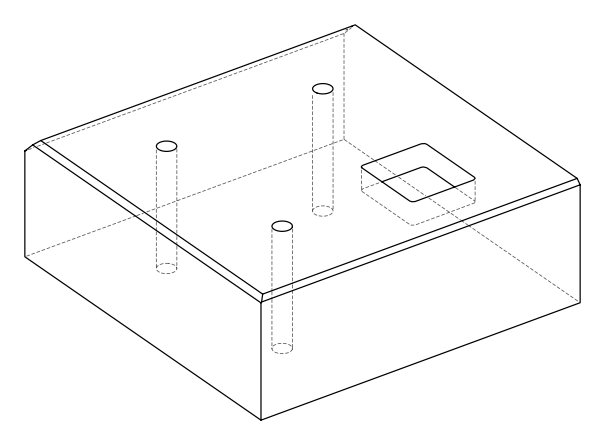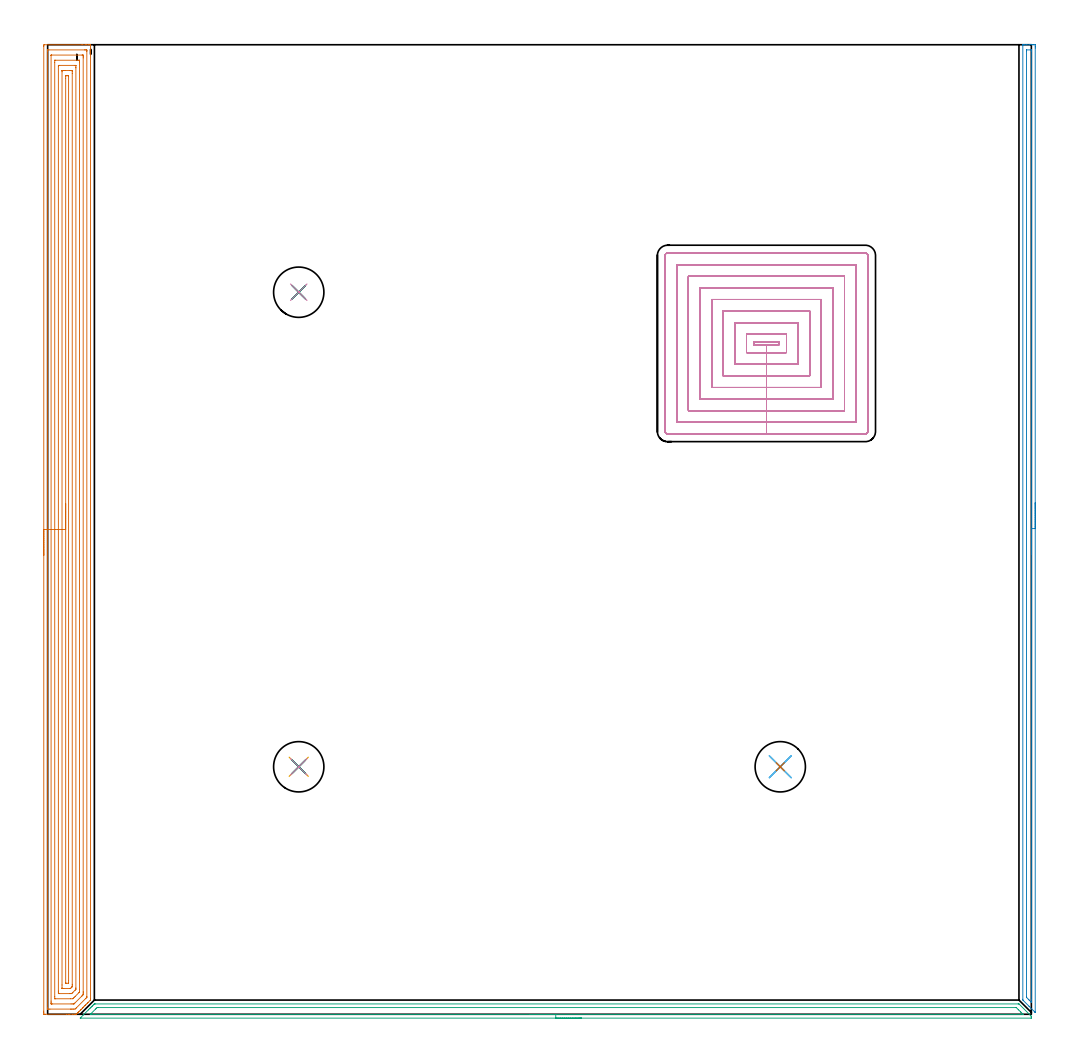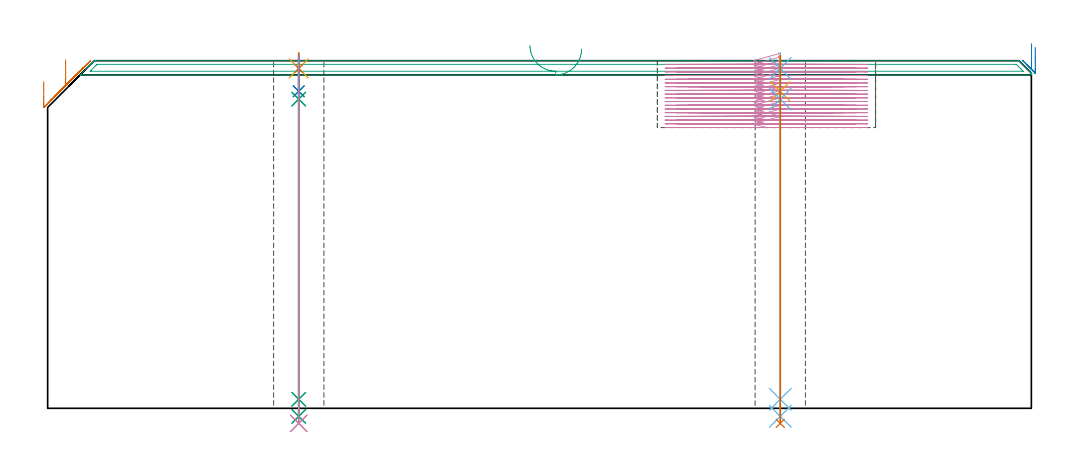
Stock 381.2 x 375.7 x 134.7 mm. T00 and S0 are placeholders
(PLAN: 16 operations, 11 tool changes, 90 min)
(1 AREA_MILL | FG_CHAMFER_SURFACE | UGT0205_001 | 21.25 min | 61537 mm3)
(2 AREA_MILL_1 | FG_CHAMFER_SURFACE_1 | UGT0205_001 | 6.14 min | 4326 mm3)
(3 AREA_MILL_2 | FG_CHAMFER_SURFACE_2 | UGT0205_001 | 6.03 min | 5480 mm3)
(4 MILL_RECTANGULAR_POCKET | POCKET_RECTANGULAR_STRAIGHT | NXT0201_008 | Follow Part, ap 1.5, ae 75% | 52.59 min | 166260 mm3)
(5 SPOT_DRILL | STEP1HOLE | NXT0321_9005460120000 | 0.05 min | 167 mm3)
(6 SPOT_DRILL_1 | STEP1HOLE_1 | NXT0321_9005460120000 | 0.05 min | 186 mm3)
(7 SPOT_DRILL_2 | STEP1HOLE_2 | NXT0321_9005460120000 | 0.05 min | 168 mm3)
(8 DRILL_BLIND_HOLE_INTO_CENTER | STEP1HOLE | UGT0301_198 | 0.06 min | 434 mm3)
(9 GUN_DRILL_THROUGH_HOLE | STEP1HOLE | UGT0307_003 | 0.64 min | 4717 mm3)
(10 SPADE_DRILL_TO_ENLARGE_THROUGH_HOLE | STEP1HOLE | UGT0306_010 | 0.57 min | 34843 mm3)
(11 DRILL_BLIND_HOLE_INTO_CENTER_1 | STEP1HOLE_1 | UGT0301_198 | 0.06 min | 408 mm3)
(12 GUN_DRILL_THROUGH_HOLE_1 | STEP1HOLE_1 | UGT0307_003 | 0.64 min | 4754 mm3)
(13 SPADE_DRILL_TO_ENLARGE_THROUGH_HOLE_1 | STEP1HOLE_1 | UGT0306_010 | 0.57 min | 34841 mm3)
(14 DRILL_BLIND_HOLE_INTO_CENTER_2 | STEP1HOLE_2 | UGT0301_198 | 0.06 min | 405 mm3)
(15 GUN_DRILL_THROUGH_HOLE_2 | STEP1HOLE_2 | UGT0307_003 | 0.64 min | 4731 mm3)
(16 SPADE_DRILL_TO_ENLARGE_THROUGH_HOLE_2 | STEP1HOLE_2 | UGT0306_010 | 0.57 min | 34856 mm3)
(TOOL UGT0205_001 | Chamfer Mill 20 x 3 x 45 deg. | D20 FL50 Z2)
(TOOL NXT0201_008 | ENDMILL 6mm [2P460-0600-NA 1630] | D6 FL26 Z6)
(TOOL NXT0321_9005460120000 | NC Spot Drill, 142deg, 12mm, Carbide, Uncoated | D12 PA142 FL30 Z2)
(TOOL UGT0301_198 | Twist Drill 7.9 mm | D7.9 PA118 FL73 Z2)
(TOOL UGT0307_003 | Gun Drill 7 mm | D7 PA130 FL24 Z1)
(TOOL UGT0306_010 | Spade Drill 19.5mm | D19.5 PA132 FL10 Z2)
(OP 1 AREA_MILL)
G17 G21 G94 G90
T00 M6
G54
G17 G0 G90 X-1.5 Y177.85 S1061 M3
G43 Z144.7 H0
Z126.6
G94 G1 Y177.888 Z125.728 F250.
Y178.002 Z124.864
Y178.191 Z124.012
Y178.453 Z123.18
Y178.787 Z122.374
Y179.19 Z121.6
Y179.659 Z120.864
Y180.19 Z120.172
Y180.779 Z119.529
Y181.422 Z118.94
Y182.114 Z118.408
Y182.85 Z117.94
Y183.624 Z117.537
Y184.43 Z117.203
Y185.262 Z116.941
Y186.114 Z116.752
Y186.978 Z116.638
Y187.85 Z116.6
Y375.077
X-1.497 Y375.387 Z116.602
X-1.492 Y375.69 Z116.606
X-1.185 Y375.7 Z116.913
X13.342 Z131.436
X14.773 Z132.869
X15.124 Z133.219
X15.825 Z133.925
X16.139 Z134.239
X16.547 Y375.693 Z134.639
X16.597 Y375.69 Z134.688
X16.6 Y375.524 Z134.7
Y5.985
X16.598 Y5.505 Z134.687
X16.472 Y5.372 Z134.571
X15.664 Y4.563 Z133.763
X15.421 Y4.319 Z133.517
X15.299 Y4.197 Z133.396
X14.778 Y3.678 Z132.877
X14.53 Y3.428 Z132.626
X14.405 Y3.304 Z132.502
X13.892 Y2.792 Z131.992
X13.639 Y2.537 Z131.735
X13.512 Y2.41 Z131.609
X13.007 Y1.906 Z131.106
X12.748 Y1.646 Z130.844
X12.618 Y1.516 Z130.715
X12.121 Y1.021 Z130.221
X11.857 Y0.755 Z129.953
X11.724 Y0.623 Z129.821
X11.276 Y0.176 Z129.375
X11.114 Y0.019 Z129.213
X11.101 Y0.01 Z129.2
X10.763 Y0. Z128.863
X10.479 Z128.579
X9.778 Z127.872
X8.536 Z126.633
X7.995 Z126.09
X7.375 Z125.47
X-0.915 Y0.001 Z117.183
X-1.146 Y0.003 Z116.952
X-1.492 Y0.008 Z116.606
X-1.494 Y0.042 Z116.604
X-1.499 Y0.623 Z116.601
X-1.5 Y1.21 Z116.6
Y187.85
X-0.086 Z118.014
X-0.085 Y373.352 Z118.015
X-0.084 Y373.414 Z118.016
X-0.079 Y373.539 Z118.021
X-0.068 Y373.69 Z118.032
X-0.024 Y373.692 Z118.076
X0.46 Y373.699 Z118.56
X14.233 Y373.7 Z132.333
X14.716 Y373.699 Z132.816
X15.124 Y373.692 Z133.224
X15.175 Y373.69 Z133.275
X15.182 Y373.476 Z133.282
X15.185 Y373.352 Z133.285
Y373.29
X15.186 Y373.228 Z133.286
X15.185 Y6.816 Z133.285
Y6.754
X15.182 Y6.63 Z133.282
X15.179 Y6.551 Z133.279
X15.163 Y6.525 Z133.263
X15.124 Y6.48 Z133.224
X14.879 Y6.23 Z132.979
X11.06 Y2.41 Z129.16
X10.862 Y2.216 Z128.962
X10.669 Y2.028 Z128.769
X10.179 Y2.007 Z128.279
X9.778 Y2.003 Z127.878
X9.295 Y2. Z127.395
X8.886 Z126.986
X0.867 Z118.967
X0.384 Y2.001 Z118.484
X-0.024 Y2.008 Z118.076
X-0.075 Y2.01 Z118.025
X-0.082 Y2.223 Z118.018
X-0.085 Y2.348 Z118.015
X-0.086 Y2.41 Z118.014
Y2.472
Y187.85
X1.328 Z119.428
Y371.502
X1.329 Y371.61 Z119.429
X1.332 Y371.663 Z119.432
X1.334 Y371.683 Z119.434
X1.365 Y371.69 Z119.465
X1.563 Y371.699 Z119.663
X13.342 Y371.7 Z131.442
X13.538 Y371.698 Z131.638
X13.669 Y371.695 Z131.769
X13.765 Y371.689 Z131.865
X13.767 Y371.646 Z131.867
X13.77 Y371.502 Z131.87
X13.771 Y371.071 Z131.871
Y370.609
Y8.666
X13.77 Y8.236 Z131.87
X13.764 Y7.772 Z131.864
X13.755 Y7.566 Z131.855
X13.654 Y7.459 Z131.754
X13.342 Y7.141 Z131.442
X13.211 Y7.01 Z131.311
X10.534 Y4.333 Z128.634
X10.398 Y4.197 Z128.498
X10.272 Y4.077 Z128.372
X10.226 Y4.037 Z128.326
X10.17 Y4.01 Z128.27
X9.973 Y4.002 Z128.073
X9.778 Y4. Z127.878
X9.083 Z127.183
X1.758 Z119.858
X1.561 Y4.001 Z119.661
X1.43 Y4.005 Z119.53
X1.335 Y4.011 Z119.435
X1.332 Y4.054 Z119.432
X1.33 Y4.197 Z119.43
X1.329 Y4.629 Z119.429
X1.328 Y5.091 Z119.428
Y187.85
X2.743 Z120.843
Y368.821
X2.746 Y369.618 Z120.846
X2.749 Y369.673 Z120.849
X2.752 Y369.69 Z120.852
X2.775 Y369.692 Z120.875
X2.883 Y369.697 Z120.983
X3.102 Y369.699 Z121.202
X12.004 Z130.104
X12.218 Y369.697 Z130.318
X12.325 Y369.692 Z130.425
X12.347 Y369.69 Z130.447
X12.35 Y369.677 Z130.45
X12.352 Y369.636 Z130.452
X12.357 Y368.915 Z130.457
Y368.821
Y9.56
X12.355 Y8.762 Z130.455
X12.353 Y8.666 Z130.453
X12.35 Y8.621 Z130.45
X12.317 Y8.578 Z130.417
X12.243 Y8.498 Z130.343
X12.13 Y8.381 Z130.23
X10.649 Y6.898 Z128.749
X10.202 Y6.453 Z128.302
X9.778 Y6.035 Z127.878
X9.751 Y6.012 Z127.851
X8.871 Y6. Z126.971
X3.096 Y6.001 Z121.196
X2.882 Y6.003 Z120.982
X2.775 Y6.008 Z120.875
X2.753 Y6.01 Z120.853
X2.749 Y6.023 Z120.849
X2.747 Y6.064 Z120.847
X2.743 Y6.785 Z120.843
Y6.879
Y187.85
X4.157 Z122.257
X4.158 Y367.309 Z122.258
X4.161 Y367.585 Z122.261
X4.164 Y367.662 Z122.264
X4.168 Y367.691 Z122.268
X4.183 Y367.693 Z122.283
X4.265 Y367.697 Z122.365
X4.431 Y367.699 Z122.531
X4.659 Y367.7 Z122.759
X10.669 Y367.699 Z128.769
X10.899 Y367.696 Z128.999
X10.934 Y367.69 Z129.034
X10.936 Y367.682 Z129.036
X10.94 Y367.656 Z129.04
X10.943 Y367.034 Z129.043
Y366.759
X10.942 Y10.179 Z129.042
X10.94 Y9.869 Z129.04
X10.936 Y9.715 Z129.036
X10.933 Y9.643 Z129.033
X10.858 Y9.56 Z128.958
X10.764 Y9.463 Z128.864
X10.669 Y9.367 Z128.769
X9.778 Y8.476 Z127.878
X9.423 Y8.127 Z127.523
X9.346 Y8.055 Z127.446
X9.298 Y8.013 Z127.398
X9.217 Y8.01 Z127.317
X8.886 Y8.003 Z126.986
X8.659 Y8.001 Z126.759
X4.431 Z122.531
X4.201 Y8.004 Z122.301
X4.166 Y8.01 Z122.266
X4.163 Y8.018 Z122.263
X4.16 Y8.044 Z122.26
X4.157 Y8.666 Z122.257
Y8.941
Y187.85
X5.571 Z123.671
X5.572 Y365.247 Z123.672
X5.574 Y365.569 Z123.674
X5.576 Y365.649 Z123.676
X5.577 Y365.681 Z123.677
X5.612 Y365.69 Z123.712
X5.765 Y365.697 Z123.865
X6.213 Y365.699 Z124.313
X6.653 Y365.7 Z124.753
X8.435 Z126.535
X8.886 Y365.699 Z126.986
X9.329 Y365.697 Z127.429
X9.492 Y365.69 Z127.592
X9.522 Y365.682 Z127.622
X9.524 Y365.625 Z127.624
X9.527 Y365.498 Z127.627
X9.528 Y365.247 Z127.628
X9.529 Y364.602 Z127.629
X9.528 Y11.597 Z127.628
Y11.347
X9.522 Y10.709 Z127.622
X9.52 Y10.679 Z127.62
X9.505 Y10.661 Z127.605
X9.462 Y10.613 Z127.562
X9.305 Y10.453 Z127.405
X9.093 Y10.246 Z127.193
X8.886 Y10.045 Z126.986
X8.83 Y10.01 Z126.93
X8.776 Y10.006 Z126.876
X8.667 Y10.003 Z126.767
X8.447 Y10. Z126.547
X6.213 Y10.001 Z124.313
X5.771 Y10.003 Z123.871
X5.608 Y10.01 Z123.708
X5.578 Y10.018 Z123.678
X5.576 Y10.075 Z123.676
X5.573 Y10.202 Z123.673
X5.571 Y11.347 Z123.671
Y187.85
X6.985 Z125.085
Y362.685
X6.986 Y363.459 Z125.086
X6.988 Y363.576 Z125.088
X6.992 Y363.689 Z125.092
X7.104 Y363.691 Z125.204
X7.756 Y363.699 Z125.856
X7.995 Y363.697 Z126.095
X8.075 Y363.694 Z126.175
X8.099 Y363.691 Z126.199
X8.108 Y363.656 Z126.208
X8.111 Y363.579 Z126.211
X8.114 Y363.459 Z126.214
X8.115 Y13.015 Z126.215
X8.113 Y12.241 Z126.213
X8.112 Y12.124 Z126.212
X8.108 Y12.012 Z126.208
X7.995 Y12.009 Z126.095
X7.344 Y12.001 Z125.444
X7.104 Y12.003 Z125.204
X7.025 Y12.006 Z125.125
X7.001 Y12.009 Z125.101
X6.992 Y12.044 Z125.092
X6.989 Y12.121 Z125.089
X6.986 Y12.241 Z125.086
X6.985 Y187.85 Z125.085
Y188.722 Z125.123
Y189.587 Z125.237
Y190.438 Z125.426
Y191.27 Z125.688
Y192.076 Z126.022
Y192.85 Z126.425
Y193.586 Z126.894
Y194.278 Z127.425
Y194.921 Z128.014
Y195.51 Z128.657
Y196.042 Z129.35
Y196.51 Z130.085
Y196.913 Z130.859
Y197.247 Z131.665
Y197.509 Z132.497
Y197.698 Z133.349
Y197.812 Z134.214
Y197.85 Z135.085
G0 Z144.7
M5
M2
(OP 2 AREA_MILL_1)
G17 G21 G94 G90
T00 M6
G54
G17 G0 G90 X382.7 Y198.2 S1061 M3
G43 Z144.7 H0
Z139.9
G94 G1 Y198.162 Z139.028 F250.
Y198.048 Z138.164
Y197.859 Z137.312
Y197.597 Z136.48
Y197.263 Z135.674
Y196.86 Z134.9
Y196.391 Z134.164
Y195.86 Z133.472
Y195.271 Z132.829
Y194.628 Z132.24
Y193.936 Z131.709
Y193.2 Z131.24
Y192.426 Z130.837
Y191.62 Z130.503
Y190.788 Z130.241
Y189.936 Z130.052
Y189.072 Z129.938
Y188.2 Z129.9
Y0.807
X382.695 Y0.733 Z129.904
X382.692 Y0.719 Z129.905
X382.666 Y0.733 Z129.932
X380.3 Y3.1 Z132.299
X378.036 Y5.365 Z134.564
X377.905 Y5.505 Z134.69
X377.9 Y5.799 Z134.7
Y375.518
X377.903 Y375.692 Z134.688
X377.908 Y375.694 Z134.683
X377.967 Y375.697 Z134.625
X378.399 Y375.7 Z134.2
X378.681 Z133.919
X379.407 Z133.188
X380.663 Z131.934
X381.193 Z131.402
X381.821 Z130.775
X382.086 Y375.698 Z130.51
X382.691 Y375.693 Z129.905
X382.693 Y375.679 Z129.903
X382.699 Y375.071 Z129.901
X382.7 Y374.456 Z129.9
Y188.2
X381.286 Z131.314
Y5.707
X381.285 Y4.905 Z131.315
X381.284 Y4.815 Z131.316
X381.279 Y4.721 Z131.321
X381.27 Y4.591 Z131.33
X381.193 Y4.664 Z131.407
X380.946 Y4.905 Z131.654
X380.3 Y5.55 Z132.3
X380.05 Y5.799 Z132.55
X379.407 Y6.448 Z133.193
X379.348 Y6.512 Z133.252
X379.321 Y6.544 Z133.279
X379.319 Y6.601 Z133.281
X379.316 Y6.694 Z133.284
X379.315 Y6.786 Z133.285
X379.314 Y373.375 Z133.286
X379.316 Y373.469 Z133.284
X379.321 Y373.653 Z133.279
X379.323 Y373.692 Z133.277
X379.33 Y373.694 Z133.27
X379.355 Y373.697 Z133.245
X379.407 Y373.699 Z133.193
X380.778 Z131.822
X381.193 Y373.692 Z131.407
X381.251 Y373.69 Z131.349
X381.279 Y373.678 Z131.321
X381.286 Y373.283 Z131.314
Y188.2
Y187.328 Z131.352
Y186.463 Z131.466
Y185.612 Z131.655
Y184.78 Z131.917
Y183.974 Z132.251
Y183.2 Z132.654
Y182.464 Z133.123
Y181.772 Z133.654
Y181.129 Z134.243
Y180.54 Z134.886
Y180.008 Z135.579
Y179.54 Z136.314
Y179.137 Z137.088
Y178.803 Z137.894
Y178.541 Z138.726
Y178.352 Z139.578
Y178.238 Z140.443
Y178.2 Z141.314
G0 Z144.7
M5
M2
(OP 3 AREA_MILL_2)
G17 G21 G94 G90
T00 M6
G54
G17 G0 G90 X206.9 Y-1.5 S1061 M3
G43 Z144.7 H0
Z139.2
G94 G1 X206.862 Z138.328 F250.
X206.748 Z137.464
X206.559 Z136.612
X206.297 Z135.78
X205.963 Z134.974
X205.56 Z134.2
X205.092 Z133.464
X204.56 Z132.772
X203.971 Z132.129
X203.328 Z131.54
X202.636 Z131.008
X201.9 Z130.54
X201.126 Z130.137
X200.32 Z129.803
X199.488 Z129.541
X198.637 Z129.352
X197.772 Z129.238
X196.9 Z129.2
X12.866
X12.777 Y-1.499 Z129.201
X12.734 Y-1.498 Z129.202
X12.614 Y-1.491 Z129.206
X12.69 Y-1.412 Z129.286
X12.777 Y-1.322 Z129.376
X13.825 Y-0.275 Z130.424
X15.793 Y1.694 Z132.392
X15.906 Y1.808 Z132.504
X16.253 Y2.153 Z132.853
X16.448 Y2.348 Z133.048
X16.68 Y2.581 Z133.279
X16.8 Y2.701 Z133.398
X17.167 Y3.067 Z133.767
X17.322 Y3.222 Z133.922
X17.567 Y3.468 Z134.166
X18.011 Y3.912 Z134.61
X18.026 Y3.926 Z134.624
X18.105 Y4.002 Z134.68
X18.587 Y4. Z134.7
X376.107
X376.395 Y3.999 Z134.685
X376.473 Y3.927 Z134.626
X381.073 Y-0.672 Z130.026
X381.172 Y-0.774 Z129.924
X381.198 Y-0.809 Z129.888
X381.2 Y-1.01 Z129.688
Y-1.053 Z129.646
Y-1.491 Z129.205
X381.082 Y-1.5 Z129.2
X196.9
Y-0.086 Z130.614
X16.804
X16.481 Y-0.081 Z130.619
X16.636 Y0.081 Z130.781
X16.8 Y0.249 Z130.949
X18.587 Y2.037 Z132.737
X18.863 Y2.307 Z133.007
X19.142 Y2.581 Z133.281
X19.481 Y2.586 Z133.286
X375.208
X375.358 Y2.581 Z133.281
X376.107 Y1.843 Z132.543
X376.257 Y1.694 Z132.394
X377. Y0.95 Z131.65
X377.144 Y0.806 Z131.506
X377.894 Y0.051 Z130.751
X378.019 Y-0.081 Z130.619
X377.899 Y-0.086 Z130.614
X377.894
X196.9
X196.028 Z130.652
X195.164 Z130.766
X194.312 Z130.955
X193.48 Z131.217
X192.674 Z131.551
X191.9 Z131.954
X191.164 Z132.423
X190.472 Z132.954
X189.829 Z133.543
X189.24 Z134.186
X188.709 Z134.879
X188.24 Z135.614
X187.837 Z136.388
X187.503 Z137.194
X187.241 Z138.026
X187.052 Z138.878
X186.938 Z139.743
X186.9 Z140.614
G0 Z144.7
M5
M2
(OP 4 MILL_RECTANGULAR_POCKET)
G17 G21 G94 G90
T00 M6
G54
G17 G0 G90 X283.184 Y259.4 S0 M3
G43 Z144.7 H1
Z137.7
G94 G1 X283.3 Z137.669 F250.
Y260.5 Z137.374
X273.8 Z134.829
Y259.4 Z134.534
X278.55 Z133.261
X283.3 F500.
Y260.5
X273.8
Y259.4
X278.55
Y256.4
X286.3
Y263.5
X270.8
Y256.4
X278.55
Y251.9
X290.8
Y268.
X266.3
Y251.9
X278.55
Y247.4
X295.3
Y272.5
X261.8
Y247.4
X278.55
Y242.9
X299.8
Y277.
X257.3
Y242.9
X278.55
Y238.4
X304.3
Y281.5
X252.8
Y238.4
X278.55
Y233.9
X308.8
Y286.
X248.3
Y233.9
X278.55
Y229.4
X313.3
Y290.5
X243.8
Y229.4
X278.55
Y224.9
X316.9
G3 X317.8 Y225.8 R0.9
G1 Y294.1
G3 X316.9 Y295. R0.9
G1 X240.2
G3 X239.3 Y294.1 R0.9
G1 Y225.8
G3 X240.2 Y224.9 R0.9
G1 X278.55
X279.55
G0 X283.184 Y259.4 Z136.261
G1 X283.3 Z136.23 F250.
Y260.5 Z135.935
X273.8 Z133.39
Y259.4 Z133.095
X278.55 Z131.822
X283.3 F500.
Y260.5
X273.8
Y259.4
X278.55
Y256.4
X286.3
Y263.5
X270.8
Y256.4
X278.55
Y251.9
X290.8
Y268.
X266.3
Y251.9
X278.55
Y247.4
X295.3
Y272.5
X261.8
Y247.4
X278.55
Y242.9
X299.8
Y277.
X257.3
Y242.9
X278.55
Y238.4
X304.3
Y281.5
X252.8
Y238.4
X278.55
Y233.9
X308.8
Y286.
X248.3
Y233.9
X278.55
Y229.4
X313.3
Y290.5
X243.8
Y229.4
X278.55
Y224.9
X316.9
G3 X317.8 Y225.8 R0.9
G1 Y294.1
G3 X316.9 Y295. R0.9
G1 X240.2
G3 X239.3 Y294.1 R0.9
G1 Y225.8
G3 X240.2 Y224.9 R0.9
G1 X278.55
X279.55
G0 X283.184 Y259.4 Z134.822
G1 X283.3 Z134.791 F250.
Y260.5 Z134.496
X273.8 Z131.951
Y259.4 Z131.656
X278.55 Z130.383
X283.3 F500.
Y260.5
X273.8
Y259.4
X278.55
Y256.4
X286.3
Y263.5
X270.8
Y256.4
X278.55
Y251.9
X290.8
Y268.
X266.3
Y251.9
X278.55
Y247.4
X295.3
Y272.5
X261.8
Y247.4
X278.55
Y242.9
X299.8
Y277.
X257.3
Y242.9
X278.55
Y238.4
X304.3
Y281.5
X252.8
Y238.4
X278.55
Y233.9
X308.8
Y286.
X248.3
Y233.9
X278.55
Y229.4
X313.3
Y290.5
X243.8
Y229.4
X278.55
Y224.9
X316.9
G3 X317.8 Y225.8 R0.9
G1 Y294.1
G3 X316.9 Y295. R0.9
G1 X240.2
G3 X239.3 Y294.1 R0.9
G1 Y225.8
G3 X240.2 Y224.9 R0.9
G1 X278.55
X279.55
G0 X283.184 Y259.4 Z133.383
G1 X283.3 Z133.352 F250.
Y260.5 Z133.057
X273.8 Z130.512
Y259.4 Z130.217
X278.55 Z128.944
X283.3 F500.
Y260.5
X273.8
Y259.4
X278.55
Y256.4
X286.3
Y263.5
X270.8
Y256.4
X278.55
Y251.9
X290.8
Y268.
X266.3
Y251.9
X278.55
Y247.4
X295.3
Y272.5
X261.8
Y247.4
X278.55
Y242.9
X299.8
Y277.
X257.3
Y242.9
X278.55
Y238.4
X304.3
Y281.5
X252.8
Y238.4
X278.55
Y233.9
X308.8
Y286.
X248.3
Y233.9
X278.55
Y229.4
X313.3
Y290.5
X243.8
Y229.4
X278.55
Y224.9
X316.9
G3 X317.8 Y225.8 R0.9
G1 Y294.1
G3 X316.9 Y295. R0.9
G1 X240.2
G3 X239.3 Y294.1 R0.9
G1 Y225.8
G3 X240.2 Y224.9 R0.9
G1 X278.55
X279.55
G0 X283.184 Y259.4 Z131.944
G1 X283.3 Z131.913 F250.
Y260.5 Z131.619
X273.8 Z129.073
Y259.4 Z128.778
X278.55 Z127.505
X283.3 F500.
Y260.5
X273.8
Y259.4
X278.55
Y256.4
X286.3
Y263.5
X270.8
Y256.4
X278.55
Y251.9
X290.8
Y268.
X266.3
Y251.9
X278.55
Y247.4
X295.3
Y272.5
X261.8
Y247.4
X278.55
Y242.9
X299.8
Y277.
X257.3
Y242.9
X278.55
Y238.4
X304.3
Y281.5
X252.8
Y238.4
X278.55
Y233.9
X308.8
Y286.
X248.3
Y233.9
X278.55
Y229.4
X313.3
Y290.5
X243.8
Y229.4
X278.55
Y224.9
X316.9
G3 X317.8 Y225.8 R0.9
G1 Y294.1
G3 X316.9 Y295. R0.9
G1 X240.2
G3 X239.3 Y294.1 R0.9
G1 Y225.8
G3 X240.2 Y224.9 R0.9
G1 X278.55
X279.55
G0 X283.184 Y259.4 Z130.505
G1 X283.3 Z130.474 F250.
Y260.5 Z130.18
X273.8 Z127.634
Y259.4 Z127.339
X278.55 Z126.067
X283.3 F500.
Y260.5
X273.8
Y259.4
X278.55
Y256.4
X286.3
Y263.5
X270.8
Y256.4
X278.55
Y251.9
X290.8
Y268.
X266.3
Y251.9
X278.55
Y247.4
X295.3
Y272.5
X261.8
Y247.4
X278.55
Y242.9
X299.8
Y277.
X257.3
Y242.9
X278.55
Y238.4
X304.3
Y281.5
X252.8
Y238.4
X278.55
Y233.9
X308.8
Y286.
X248.3
Y233.9
X278.55
Y229.4
X313.3
Y290.5
X243.8
Y229.4
X278.55
Y224.9
X316.9
G3 X317.8 Y225.8 R0.9
G1 Y294.1
G3 X316.9 Y295. R0.9
G1 X240.2
G3 X239.3 Y294.1 R0.9
G1 Y225.8
G3 X240.2 Y224.9 R0.9
G1 X278.55
X279.55
G0 X283.184 Y259.4 Z129.067
G1 X283.3 Z129.035 F250.
Y260.5 Z128.741
X273.8 Z126.195
Y259.4 Z125.9
X278.55 Z124.628
X283.3 F500.
Y260.5
X273.8
Y259.4
X278.55
Y256.4
X286.3
Y263.5
X270.8
Y256.4
X278.55
Y251.9
X290.8
Y268.
X266.3
Y251.9
X278.55
Y247.4
X295.3
Y272.5
X261.8
Y247.4
X278.55
Y242.9
X299.8
Y277.
X257.3
Y242.9
X278.55
Y238.4
X304.3
Y281.5
X252.8
Y238.4
X278.55
Y233.9
X308.8
Y286.
X248.3
Y233.9
X278.55
Y229.4
X313.3
Y290.5
X243.8
Y229.4
X278.55
Y224.9
X316.9
G3 X317.8 Y225.8 R0.9
G1 Y294.1
G3 X316.9 Y295. R0.9
G1 X240.2
G3 X239.3 Y294.1 R0.9
G1 Y225.8
G3 X240.2 Y224.9 R0.9
G1 X278.55
X279.55
G0 X283.184 Y259.4 Z127.628
G1 X283.3 Z127.597 F250.
Y260.5 Z127.302
X273.8 Z124.756
Y259.4 Z124.462
X278.55 Z123.189
X283.3 F500.
Y260.5
X273.8
Y259.4
X278.55
Y256.4
X286.3
Y263.5
X270.8
Y256.4
X278.55
Y251.9
X290.8
Y268.
X266.3
Y251.9
X278.55
Y247.4
X295.3
Y272.5
X261.8
Y247.4
X278.55
Y242.9
X299.8
Y277.
X257.3
Y242.9
X278.55
Y238.4
X304.3
Y281.5
X252.8
Y238.4
X278.55
Y233.9
X308.8
Y286.
X248.3
Y233.9
X278.55
Y229.4
X313.3
Y290.5
X243.8
Y229.4
X278.55
Y224.9
X316.9
G3 X317.8 Y225.8 R0.9
G1 Y294.1
G3 X316.9 Y295. R0.9
G1 X240.2
G3 X239.3 Y294.1 R0.9
G1 Y225.8
G3 X240.2 Y224.9 R0.9
G1 X278.55
X279.55
G0 X283.184 Y259.4 Z126.189
G1 X283.3 Z126.158 F250.
Y260.5 Z125.863
X273.8 Z123.317
Y259.4 Z123.023
X278.55 Z121.75
X283.3 F500.
Y260.5
X273.8
Y259.4
X278.55
Y256.4
X286.3
Y263.5
X270.8
Y256.4
X278.55
Y251.9
X290.8
Y268.
X266.3
Y251.9
X278.55
Y247.4
X295.3
Y272.5
X261.8
Y247.4
X278.55
Y242.9
X299.8
Y277.
X257.3
Y242.9
X278.55
Y238.4
X304.3
Y281.5
X252.8
Y238.4
X278.55
Y233.9
X308.8
Y286.
X248.3
Y233.9
X278.55
Y229.4
X313.3
Y290.5
X243.8
Y229.4
X278.55
Y224.9
X316.9
G3 X317.8 Y225.8 R0.9
G1 Y294.1
G3 X316.9 Y295. R0.9
G1 X240.2
G3 X239.3 Y294.1 R0.9
G1 Y225.8
G3 X240.2 Y224.9 R0.9
G1 X278.55
X279.55
G0 X283.184 Y259.4 Z124.75
G1 X283.3 Z124.719 F250.
Y260.5 Z124.424
X273.8 Z121.879
Y259.4 Z121.584
X278.55 Z120.311
X283.3 F500.
Y260.5
X273.8
Y259.4
X278.55
Y256.4
X286.3
Y263.5
X270.8
Y256.4
X278.55
Y251.9
X290.8
Y268.
X266.3
Y251.9
X278.55
Y247.4
X295.3
Y272.5
X261.8
Y247.4
X278.55
Y242.9
X299.8
Y277.
X257.3
Y242.9
X278.55
Y238.4
X304.3
Y281.5
X252.8
Y238.4
X278.55
Y233.9
X308.8
Y286.
X248.3
Y233.9
X278.55
Y229.4
X313.3
Y290.5
X243.8
Y229.4
X278.55
Y224.9
X316.9
G3 X317.8 Y225.8 R0.9
G1 Y294.1
G3 X316.9 Y295. R0.9
G1 X240.2
G3 X239.3 Y294.1 R0.9
G1 Y225.8
G3 X240.2 Y224.9 R0.9
G1 X278.55
X279.55
G0 X283.184 Y259.4 Z123.311
G1 X283.3 Z123.28 F250.
Y260.5 Z122.985
X273.8 Z120.44
Y259.4 Z120.145
X278.55 Z118.872
X283.3 F500.
Y260.5
X273.8
Y259.4
X278.55
Y256.4
X286.3
Y263.5
X270.8
Y256.4
X278.55
Y251.9
X290.8
Y268.
X266.3
Y251.9
X278.55
Y247.4
X295.3
Y272.5
X261.8
Y247.4
X278.55
Y242.9
X299.8
Y277.
X257.3
Y242.9
X278.55
Y238.4
X304.3
Y281.5
X252.8
Y238.4
X278.55
Y233.9
X308.8
Y286.
X248.3
Y233.9
X278.55
Y229.4
X313.3
Y290.5
X243.8
Y229.4
X278.55
Y224.9
X316.9
G3 X317.8 Y225.8 R0.9
G1 Y294.1
G3 X316.9 Y295. R0.9
G1 X240.2
G3 X239.3 Y294.1 R0.9
G1 Y225.8
G3 X240.2 Y224.9 R0.9
G1 X278.55
X279.55
G0 X283.184 Y259.4 Z121.872
G1 X283.3 Z121.841 F250.
Y260.5 Z121.546
X273.8 Z119.001
Y259.4 Z118.706
X278.55 Z117.433
X283.3 F500.
Y260.5
X273.8
Y259.4
X278.55
Y256.4
X286.3
Y263.5
X270.8
Y256.4
X278.55
Y251.9
X290.8
Y268.
X266.3
Y251.9
X278.55
Y247.4
X295.3
Y272.5
X261.8
Y247.4
X278.55
Y242.9
X299.8
Y277.
X257.3
Y242.9
X278.55
Y238.4
X304.3
Y281.5
X252.8
Y238.4
X278.55
Y233.9
X308.8
Y286.
X248.3
Y233.9
X278.55
Y229.4
X313.3
Y290.5
X243.8
Y229.4
X278.55
Y224.9
X316.9
G3 X317.8 Y225.8 R0.9
G1 Y294.1
G3 X316.9 Y295. R0.9
G1 X240.2
G3 X239.3 Y294.1 R0.9
G1 Y225.8
G3 X240.2 Y224.9 R0.9
G1 X278.55
X279.55
G0 X283.184 Y259.4 Z120.433
G1 X283.3 Z120.402 F250.
Y260.5 Z120.107
X273.8 Z117.562
Y259.4 Z117.267
X278.55 Z115.994
X283.3 F500.
Y260.5
X273.8
Y259.4
X278.55
Y256.4
X286.3
Y263.5
X270.8
Y256.4
X278.55
Y251.9
X290.8
Y268.
X266.3
Y251.9
X278.55
Y247.4
X295.3
Y272.5
X261.8
Y247.4
X278.55
Y242.9
X299.8
Y277.
X257.3
Y242.9
X278.55
Y238.4
X304.3
Y281.5
X252.8
Y238.4
X278.55
Y233.9
X308.8
Y286.
X248.3
Y233.9
X278.55
Y229.4
X313.3
Y290.5
X243.8
Y229.4
X278.55
Y224.9
X316.9
G3 X317.8 Y225.8 R0.9
G1 Y294.1
G3 X316.9 Y295. R0.9
G1 X240.2
G3 X239.3 Y294.1 R0.9
G1 Y225.8
G3 X240.2 Y224.9 R0.9
G1 X278.55
X279.55
G0 X283.184 Y259.4 Z118.994
G1 X283.3 Z118.963 F250.
Y260.5 Z118.669
X273.8 Z116.123
Y259.4 Z115.828
X278.55 Z114.556
X283.3 F500.
Y260.5
X273.8
Y259.4
X278.55
Y256.4
X286.3
Y263.5
X270.8
Y256.4
X278.55
Y251.9
X290.8
Y268.
X266.3
Y251.9
X278.55
Y247.4
X295.3
Y272.5
X261.8
Y247.4
X278.55
Y242.9
X299.8
Y277.
X257.3
Y242.9
X278.55
Y238.4
X304.3
Y281.5
X252.8
Y238.4
X278.55
Y233.9
X308.8
Y286.
X248.3
Y233.9
X278.55
Y229.4
X313.3
Y290.5
X243.8
Y229.4
X278.55
Y224.9
X316.9
G3 X317.8 Y225.8 R0.9
G1 Y294.1
G3 X316.9 Y295. R0.9
G1 X240.2
G3 X239.3 Y294.1 R0.9
G1 Y225.8
G3 X240.2 Y224.9 R0.9
G1 X278.55
X279.55
G0 X283.184 Y259.4 Z117.556
G1 X283.3 Z117.524 F250.
Y260.5 Z117.23
X273.8 Z114.684
Y259.4 Z114.389
X278.55 Z113.117
X283.3 F500.
Y260.5
X273.8
Y259.4
X278.55
Y256.4
X286.3
Y263.5
X270.8
Y256.4
X278.55
Y251.9
X290.8
Y268.
X266.3
Y251.9
X278.55
Y247.4
X295.3
Y272.5
X261.8
Y247.4
X278.55
Y242.9
X299.8
Y277.
X257.3
Y242.9
X278.55
Y238.4
X304.3
Y281.5
X252.8
Y238.4
X278.55
Y233.9
X308.8
Y286.
X248.3
Y233.9
X278.55
Y229.4
X313.3
Y290.5
X243.8
Y229.4
X278.55
Y224.9
X316.9
G3 X317.8 Y225.8 R0.9
G1 Y294.1
G3 X316.9 Y295. R0.9
G1 X240.2
G3 X239.3 Y294.1 R0.9
G1 Y225.8
G3 X240.2 Y224.9 R0.9
G1 X278.55
X279.55
G0 X283.184 Y259.4 Z116.117
G1 X283.3 Z116.086 F250.
Y260.5 Z115.791
X273.8 Z113.245
Y259.4 Z112.951
X278.55 Z111.678
X283.3 F500.
Y260.5
X273.8
Y259.4
X278.55
Y256.4
X286.3
Y263.5
X270.8
Y256.4
X278.55
Y251.9
X290.8
Y268.
X266.3
Y251.9
X278.55
Y247.4
X295.3
Y272.5
X261.8
Y247.4
X278.55
Y242.9
X299.8
Y277.
X257.3
Y242.9
X278.55
Y238.4
X304.3
Y281.5
X252.8
Y238.4
X278.55
Y233.9
X308.8
Y286.
X248.3
Y233.9
X278.55
Y229.4
X313.3
Y290.5
X243.8
Y229.4
X278.55
Y224.9
X316.9
G3 X317.8 Y225.8 R0.9
G1 Y294.1
G3 X316.9 Y295. R0.9
G1 X240.2
G3 X239.3 Y294.1 R0.9
G1 Y225.8
G3 X240.2 Y224.9 R0.9
G1 X278.55
X279.55
G0 X283.184 Y259.4 Z114.678
G1 X283.3 Z114.647 F250.
Y260.5 Z114.352
X273.8 Z111.806
Y259.4 Z111.512
X278.55 Z110.239
X283.3 F500.
Y260.5
X273.8
Y259.4
X278.55
Y256.4
X286.3
Y263.5
X270.8
Y256.4
X278.55
Y251.9
X290.8
Y268.
X266.3
Y251.9
X278.55
Y247.4
X295.3
Y272.5
X261.8
Y247.4
X278.55
Y242.9
X299.8
Y277.
X257.3
Y242.9
X278.55
Y238.4
X304.3
Y281.5
X252.8
Y238.4
X278.55
Y233.9
X308.8
Y286.
X248.3
Y233.9
X278.55
Y229.4
X313.3
Y290.5
X243.8
Y229.4
X278.55
Y224.9
X316.9
G3 X317.8 Y225.8 R0.9
G1 Y294.1
G3 X316.9 Y295. R0.9
G1 X240.2
G3 X239.3 Y294.1 R0.9
G1 Y225.8
G3 X240.2 Y224.9 R0.9
G1 X278.55
X279.55
G0 X283.184 Y259.4 Z113.239
G1 X283.3 Z113.208 F250.
Y260.5 Z112.913
X273.8 Z110.368
Y259.4 Z110.073
X278.55 Z108.8
X283.3 F500.
Y260.5
X273.8
Y259.4
X278.55
Y256.4
X286.3
Y263.5
X270.8
Y256.4
X278.55
Y251.9
X290.8
Y268.
X266.3
Y251.9
X278.55
Y247.4
X295.3
Y272.5
X261.8
Y247.4
X278.55
Y242.9
X299.8
Y277.
X257.3
Y242.9
X278.55
Y238.4
X304.3
Y281.5
X252.8
Y238.4
X278.55
Y233.9
X308.8
Y286.
X248.3
Y233.9
X278.55
Y229.4
X313.3
Y290.5
X243.8
Y229.4
X278.55
Y224.9
X316.9
G3 X317.8 Y225.8 R0.9
G1 Y294.1
G3 X316.9 Y295. R0.9
G1 X240.2
G3 X239.3 Y294.1 R0.9
G1 Y225.8
G3 X240.2 Y224.9 R0.9
G1 X278.55
X279.55
G0 Z144.7
M5
M2
(OP 5 SPOT_DRILL)
G17 G21 G94 G90
T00 M6
G54
G17 G0 G90 X97.3 Y95.9 S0 M3
G43 Z144.7 H0
G94 G81 G98 Z131.7 F250. R137.7
G80
M5
M2
(OP 6 SPOT_DRILL_1)
G17 G21 G94 G90
T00 M6
G54
G17 G0 G90 X283.9 Y95.9 S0 M3
G43 Z144.7 H0
G94 G81 G98 Z131.7 F250. R137.7
G80
M5
M2
(OP 7 SPOT_DRILL_2)
G17 G21 G94 G90
T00 M6
G54
G17 G0 G90 X97.3 Y279.8 S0 M3
G43 Z144.7 H0
G94 G81 G98 Z131.7 F250. R137.7
G80
M5
M2
(OP 8 DRILL_BLIND_HOLE_INTO_CENTER)
G17 G21 G94 G90
T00 M6
G54
G17 G0 G90 X97.3 Y95.9 S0 M3
G43 Z144.7 H0
G94 G81 G98 Z122.85 F250. R136.7
G80
M5
M2
(OP 9 GUN_DRILL_THROUGH_HOLE)
G17 G21 G94 G90
T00 M6
G54
G17 G0 G90 X97.3 Y95.9 M8
G43 Z144.7 H0
Z135.296
S716 M3
G94 G1 Z119.821 F125. M26
G4 X.084
Z3.5 F250.
G4 X.084
Z-3.132 F125.
G4 X.084
M5
M9
G0 Z135.296
Z144.7
M2
(OP 10 SPADE_DRILL_TO_ENLARGE_THROUGH_HOLE)
G17 G21 G94 G90
T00 M6
G54
G17 G0 G90 X97.3 Y95.9 S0 M3
G43 Z144.7 H0
G94 G73 G98 Z-5.841 F250. Q17.568 R136.7
G80
M5
M2
(OP 11 DRILL_BLIND_HOLE_INTO_CENTER_1)
G17 G21 G94 G90
T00 M6
G54
G17 G0 G90 X283.9 Y95.9 S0 M3
G43 Z144.7 H0
G94 G81 G98 Z122.85 F250. R136.7
G80
M5
M2
(OP 12 GUN_DRILL_THROUGH_HOLE_1)
G17 G21 G94 G90
T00 M6
G54
G17 G0 G90 X283.9 Y95.9 M8
G43 Z144.7 H0
Z135.296
S716 M3
G94 G1 Z119.821 F125. M26
G4 X.084
Z3.5 F250.
G4 X.084
Z-3.132 F125.
G4 X.084
M5
M9
G0 Z135.296
Z144.7
M2
(OP 13 SPADE_DRILL_TO_ENLARGE_THROUGH_HOLE_1)
G17 G21 G94 G90
T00 M6
G54
G17 G0 G90 X283.9 Y95.9 S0 M3
G43 Z144.7 H0
G94 G73 G98 Z-5.841 F250. Q17.568 R136.7
G80
M5
M2
(OP 14 DRILL_BLIND_HOLE_INTO_CENTER_2)
G17 G21 G94 G90
T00 M6
G54
G17 G0 G90 X97.3 Y279.8 S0 M3
G43 Z144.7 H0
G94 G81 G98 Z122.85 F250. R136.7
G80
M5
M2
(OP 15 GUN_DRILL_THROUGH_HOLE_2)
G17 G21 G94 G90
T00 M6
G54
G17 G0 G90 X97.3 Y279.8 M8
G43 Z144.7 H0
Z135.296
S716 M3
G94 G1 Z119.821 F125. M26
G4 X.084
Z3.5 F250.
G4 X.084
Z-3.132 F125.
G4 X.084
M5
M9
G0 Z135.296
Z144.7
M2
(OP 16 SPADE_DRILL_TO_ENLARGE_THROUGH_HOLE_2)
G17 G21 G94 G90
T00 M6
G54
G17 G0 G90 X97.3 Y279.8 S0 M3
G43 Z144.7 H0
G94 G73 G98 Z-5.841 F250. Q17.568 R136.7
G80
M5
M2
